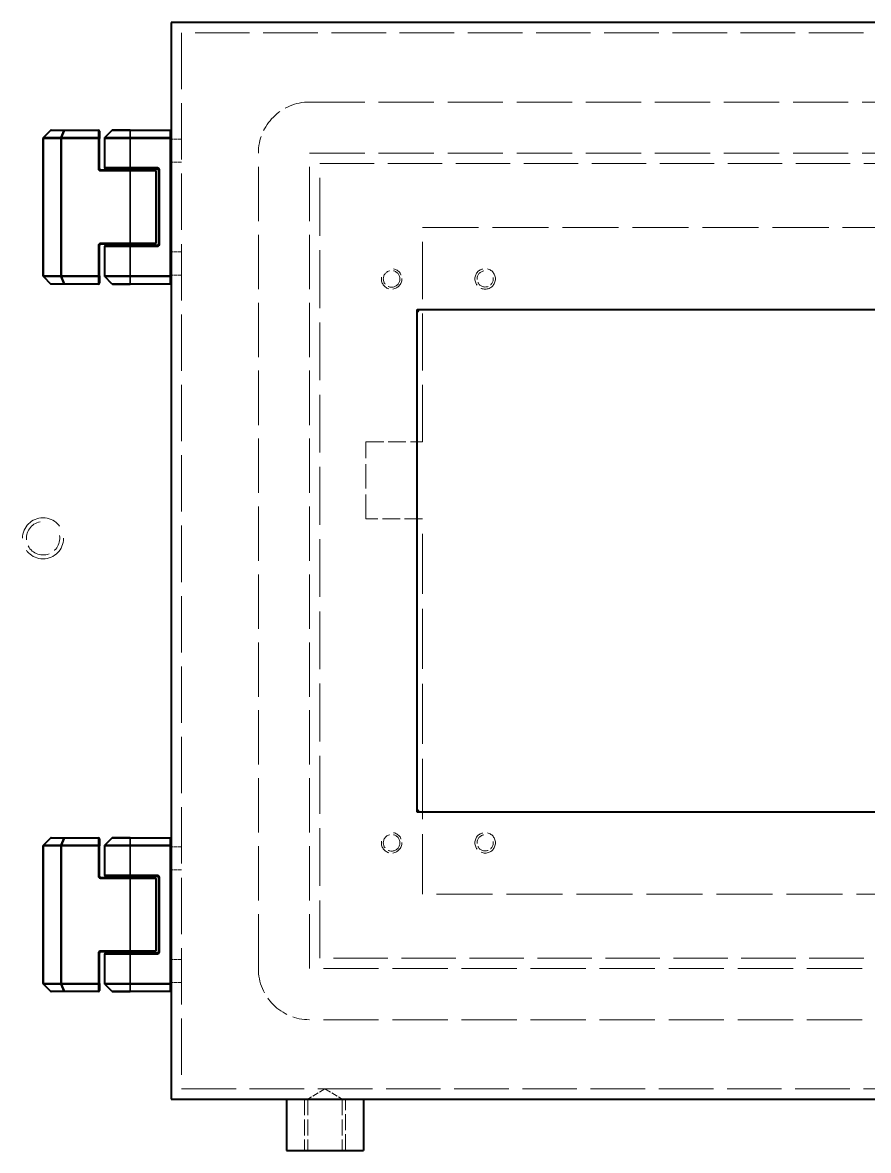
# Model space of a CAD drawing. Header units: millimetres. Extents: x 0 to 5945, y 0 to 4205.
# Drawn here: x 4597.9 to 4762.9, y 1974.3 to 2194.3 of the extents above; entities that cross this region are included whole.
import ezdxf

# ---------------------------------------------------------------- set-up
doc = ezdxf.new("R2010")
doc.units = ezdxf.units.MM
doc.header["$LTSCALE"] = 5
doc.linetypes.add('DASHED', pattern=[0.2067, 0.1654, -0.0413])
for name, color, linetype, lineweight in [('가려진 것(ISO)', 2, 'DASHED', 18), ('가시적인 것(ISO)', 3, 'Continuous', 40), ('가시적인 좁은 것(ISO)', 3, 'Continuous', 35)]:
    doc.layers.add(name, color=color, linetype=linetype, lineweight=lineweight)

msp = doc.modelspace()

# ---------------------------------------------------------------- linework, layer by layer
at = {"layer": '가려진 것(ISO)', "ltscale": 13.288179}
msp.add_line((4628.874, 2192.321), (4628.874, 1986.321), dxfattribs=at)
at = {"layer": '가려진 것(ISO)', "ltscale": 12.873099}
for p, q in [((4934.874, 2192.321), (4628.874, 2192.321)), ((4628.874, 1986.321), (4934.874, 1986.321))]:
    msp.add_line(p, q, dxfattribs=at)
at = {"layer": '가려진 것(ISO)', "ltscale": 13.036946}
for p, q in [((4653.874, 2178.821), (4909.874, 2178.821)), ((4653.874, 2168.821), (4909.874, 2168.821)), ((4909.874, 2009.821), (4653.874, 2009.821)), ((4909.874, 1999.821), (4653.874, 1999.821))]:
    msp.add_line(p, q, dxfattribs=at)
at = {"layer": '가려진 것(ISO)', "ltscale": 0.761779}
for p, q in [((4628.874, 2171.571), (4626.874, 2171.571)), ((4628.874, 2167.071), (4626.874, 2167.071)), ((4628.874, 2149.571), (4626.874, 2149.571)), ((4628.874, 2145.071), (4626.874, 2145.071)), ((4628.874, 2033.571), (4626.874, 2033.571)), ((4628.874, 2029.071), (4626.874, 2029.071)), ((4628.874, 2011.571), (4626.874, 2011.571)), ((4628.874, 2007.071), (4626.874, 2007.071))]:
    msp.add_line(p, q, dxfattribs=at)
at = {"layer": '가려진 것(ISO)', "ltscale": 12.820513}
for p, q in [((4643.874, 2009.821), (4643.874, 2168.821)), ((4653.874, 2009.821), (4653.874, 2168.821))]:
    msp.add_line(p, q, dxfattribs=at)
at = {"layer": '가려진 것(ISO)', "ltscale": 12.833244}
for p, q in [((4655.874, 2166.821), (4907.874, 2166.821)), ((4907.874, 2011.821), (4655.874, 2011.821))]:
    msp.add_line(p, q, dxfattribs=at)
at = {"layer": '가려진 것(ISO)', "ltscale": 13.634165}
msp.add_line((4655.874, 2011.821), (4655.874, 2166.821), dxfattribs=at)
at = {"layer": '가려진 것(ISO)', "ltscale": 13.481696}
msp.add_line((4675.874, 2112.521), (4675.874, 2154.321), dxfattribs=at)
at = {"layer": '가려진 것(ISO)', "ltscale": 13.223674}
for p, q in [((4675.874, 2154.321), (4839.874, 2154.321)), ((4839.874, 2024.321), (4675.874, 2024.321))]:
    msp.add_line(p, q, dxfattribs=at)
at = {"layer": '가려진 것(ISO)', "ltscale": 5.71399}
msp.add_line((4664.874, 2097.521), (4664.874, 2112.521), dxfattribs=at)
at = {"layer": '가려진 것(ISO)', "ltscale": 4.190233}
for p, q in [((4664.874, 2112.521), (4675.874, 2112.521)), ((4675.874, 2097.521), (4664.874, 2097.521))]:
    msp.add_line(p, q, dxfattribs=at)
at = {"layer": '가려진 것(ISO)', "ltscale": 14.165457}
msp.add_line((4675.874, 2024.321), (4675.874, 2097.521), dxfattribs=at)
at = {"layer": '가려진 것(ISO)', "ltscale": 1.476918}
for q in [(4653.55, 1984.321), (4660.197, 1984.321)]:
    msp.add_line((4656.874, 1986.318), q, dxfattribs=at)
at = {"layer": '가려진 것(ISO)', "ltscale": 3.809293}
for p, q in [((4652.874, 1984.321), (4652.874, 1974.321)), ((4653.55, 1984.321), (4653.55, 1974.321)), ((4660.197, 1984.321), (4660.197, 1974.321)), ((4660.874, 1974.321), (4660.874, 1984.321))]:
    msp.add_line(p, q, dxfattribs=at)
at = {"layer": '가려진 것(ISO)', "ltscale": 3.879783}
for centre in [(4669.874, 2144.321), (4669.874, 2034.321)]:
    msp.add_circle(centre, 1.621, dxfattribs=at)
at = {"layer": '가려진 것(ISO)', "ltscale": 4.786925}
for centre in [(4688.124, 2144.321), (4688.124, 2034.321)]:
    msp.add_circle(centre, 2, dxfattribs=at)
at = {"layer": '가려진 것(ISO)', "ltscale": 12.159042}
msp.add_circle((4601.874, 2093.721), 4, dxfattribs=at)
at = {"layer": '가려진 것(ISO)', "ltscale": 5.983681}
for centre, start, end in [((4653.874, 2168.821), 90, 180), ((4653.874, 2009.821), 180, 270)]:
    msp.add_arc(centre, 10, start, end, dxfattribs=at)
at = {"layer": '가려진 것(ISO)', "ltscale": 3.590168}
for centre in [(4669.874, 2144.321), (4669.874, 2034.321)]:
    msp.add_arc(centre, 2, 170, 80, dxfattribs=at)
at = {"layer": '가려진 것(ISO)', "ltscale": 2.839803}
for centre in [(4688.124, 2144.321), (4688.124, 2034.321)]:
    msp.add_arc(centre, 1.582, 100, 10, dxfattribs=at)
at = {"layer": '가려진 것(ISO)', "ltscale": 5.844857}
msp.add_arc((4601.874, 2093.721), 3.256, 100, 10, dxfattribs=at)
at = {"layer": '가시적인 것(ISO)'}
for p, q in [((4936.874, 2194.321), (4626.874, 2194.321)), ((4626.874, 2194.321), (4626.874, 1984.321)), ((4601.874, 2144.904), (4601.874, 2171.738)), ((4601.932, 2171.88), (4603.315, 2173.263)), ((4603.457, 2173.321), (4606.03, 2173.321)), ((4606.03, 2173.321), (4612.674, 2173.321)), ((4612.874, 2173.121), (4612.874, 2171.738)), ((4612.874, 2165.771), (4612.874, 2171.738)), ((4613.874, 2171.738), (4613.874, 2166.021)), ((4615.315, 2173.263), (4613.932, 2171.88)), ((4618.874, 2173.321), (4615.457, 2173.321)), ((4618.874, 2173.321), (4626.674, 2173.321)), ((4613.074, 2165.571), (4618.874, 2165.571)), ((4618.874, 2165.821), (4614.074, 2165.821)), ((4618.874, 2165.821), (4624.174, 2165.821)), ((4623.674, 2165.571), (4618.874, 2165.571)), ((4623.874, 2165.371), (4623.874, 2151.271)), ((4624.374, 2165.621), (4624.374, 2151.021)), ((4612.874, 2144.904), (4612.874, 2150.871)), ((4618.874, 2151.071), (4613.074, 2151.071)), ((4613.874, 2150.621), (4613.874, 2144.904)), ((4614.074, 2150.821), (4618.874, 2150.821)), ((4618.874, 2151.071), (4623.674, 2151.071)), ((4624.174, 2150.821), (4618.874, 2150.821)), ((4601.932, 2144.763), (4603.315, 2143.38)), ((4606.03, 2143.321), (4603.457, 2143.321)), ((4612.674, 2143.321), (4606.03, 2143.321)), ((4612.874, 2144.904), (4612.874, 2143.521)), ((4615.315, 2143.38), (4613.932, 2144.763)), ((4615.457, 2143.321), (4618.874, 2143.321)), ((4626.674, 2143.321), (4618.874, 2143.321)), ((4674.874, 2040.321), (4674.874, 2138.321)), ((4674.874, 2138.321), (4841.374, 2138.321)), ((4841.374, 2040.321), (4674.874, 2040.321)), ((4601.932, 2033.88), (4603.315, 2035.263)), ((4603.457, 2035.321), (4606.03, 2035.321)), ((4606.03, 2035.321), (4612.674, 2035.321)), ((4612.874, 2035.121), (4612.874, 2033.738)), ((4615.315, 2035.263), (4613.932, 2033.88)), ((4618.874, 2035.321), (4615.457, 2035.321)), ((4618.874, 2035.321), (4626.674, 2035.321)), ((4601.874, 2006.904), (4601.874, 2033.738)), ((4612.874, 2027.771), (4612.874, 2033.738)), ((4613.874, 2033.738), (4613.874, 2028.021)), ((4613.074, 2027.571), (4618.874, 2027.571)), ((4618.874, 2027.821), (4614.074, 2027.821)), ((4618.874, 2027.821), (4624.174, 2027.821)), ((4623.674, 2027.571), (4618.874, 2027.571)), ((4623.874, 2027.371), (4623.874, 2013.271)), ((4624.374, 2027.621), (4624.374, 2013.021)), ((4618.874, 2013.071), (4613.074, 2013.071)), ((4618.874, 2013.071), (4623.674, 2013.071)), ((4612.874, 2006.904), (4612.874, 2012.871)), ((4613.874, 2012.621), (4613.874, 2006.904)), ((4614.074, 2012.821), (4618.874, 2012.821)), ((4624.174, 2012.821), (4618.874, 2012.821)), ((4601.932, 2006.763), (4603.315, 2005.38)), ((4612.874, 2006.904), (4612.874, 2005.521)), ((4615.315, 2005.38), (4613.932, 2006.763)), ((4606.03, 2005.321), (4603.457, 2005.321)), ((4612.674, 2005.321), (4606.03, 2005.321)), ((4615.457, 2005.321), (4618.874, 2005.321)), ((4626.674, 2005.321), (4618.874, 2005.321)), ((4626.874, 1984.321), (4936.874, 1984.321)), ((4649.374, 1984.321), (4649.374, 1974.321)), ((4664.374, 1984.321), (4664.374, 1974.321)), ((4649.374, 1974.321), (4664.374, 1974.321))]:
    msp.add_line(p, q, dxfattribs=at)
for centre, radius, start, end in [((4602.074, 2171.738), 0.2, 135, 180), ((4603.457, 2173.121), 0.2, 90, 135), ((4612.674, 2173.121), 0.2, 0, 90), ((4614.074, 2171.738), 0.2, 135.00001, 180), ((4615.457, 2173.121), 0.2, 90, 135.00001), ((4626.674, 2173.121), 0.2, 0, 90), ((4613.074, 2165.771), 0.2, 180, 270), ((4614.074, 2166.021), 0.2, 180, 270), ((4623.674, 2165.371), 0.2, 0, 90), ((4624.174, 2165.621), 0.2, 0, 90), ((4613.074, 2150.871), 0.2, 90, 180), ((4614.074, 2150.621), 0.2, 90, 180), ((4623.674, 2151.271), 0.2, 270, 0), ((4624.174, 2151.021), 0.2, 270, 0), ((4602.074, 2144.904), 0.2, 180, 225), ((4603.457, 2143.521), 0.2, 225, 270), ((4612.674, 2143.521), 0.2, 270, 0), ((4614.074, 2144.904), 0.2, 180, 224.99999), ((4615.457, 2143.521), 0.2, 224.99999, 270), ((4626.674, 2143.521), 0.2, 270, 0), ((4676.624, 2136.821), 2, 131.40962, 151.04498), ((4676.624, 2041.821), 2, 208.95502, 228.59038), ((4603.457, 2035.121), 0.2, 90, 135), ((4612.674, 2035.121), 0.2, 0, 90), ((4615.457, 2035.121), 0.2, 90, 135.00001), ((4626.674, 2035.121), 0.2, 0, 90), ((4602.074, 2033.738), 0.2, 135, 180), ((4614.074, 2033.738), 0.2, 135.00001, 180), ((4613.074, 2027.771), 0.2, 180, 270), ((4614.074, 2028.021), 0.2, 180, 270), ((4623.674, 2027.371), 0.2, 0, 90), ((4624.174, 2027.621), 0.2, 0, 90), ((4613.074, 2012.871), 0.2, 90, 180), ((4623.674, 2013.271), 0.2, 270, 0), ((4624.174, 2013.021), 0.2, 270, 0), ((4614.074, 2012.621), 0.2, 90, 180), ((4602.074, 2006.904), 0.2, 180, 225), ((4614.074, 2006.904), 0.2, 180, 224.99999), ((4603.457, 2005.521), 0.2, 225, 270), ((4612.674, 2005.521), 0.2, 270, 0), ((4615.457, 2005.521), 0.2, 224.99999, 270), ((4626.674, 2005.521), 0.2, 270, 0)]:
    msp.add_arc(centre, radius, start, end, dxfattribs=at)
at = {"layer": '가시적인 좁은 것(ISO)'}
for p, q in [((4601.874, 2171.738), (4601.932, 2171.738)), ((4605.315, 2171.738), (4601.932, 2171.738)), ((4601.932, 2144.904), (4601.932, 2171.738)), ((4601.974, 2171.88), (4603.357, 2173.263)), ((4605.357, 2171.88), (4601.974, 2171.88)), ((4603.357, 2173.263), (4605.93, 2173.263)), ((4605.315, 2171.738), (4605.457, 2171.738)), ((4605.315, 2144.904), (4605.315, 2171.738)), ((4605.357, 2171.88), (4605.93, 2173.263)), ((4605.457, 2171.88), (4606.03, 2173.263)), ((4605.457, 2171.88), (4612.674, 2171.88)), ((4605.457, 2171.738), (4605.457, 2171.88)), ((4605.457, 2171.738), (4612.674, 2171.738)), ((4605.457, 2144.904), (4605.457, 2171.738)), ((4606.03, 2173.321), (4606.03, 2173.263)), ((4606.03, 2173.263), (4612.674, 2173.263)), ((4612.674, 2173.263), (4612.674, 2173.321)), ((4612.674, 2173.263), (4612.674, 2171.88)), ((4612.674, 2171.738), (4612.674, 2171.88)), ((4612.674, 2165.771), (4612.674, 2171.738)), ((4612.874, 2171.738), (4612.674, 2171.738)), ((4613.874, 2171.738), (4618.874, 2171.738)), ((4613.932, 2171.88), (4618.874, 2171.88)), ((4618.874, 2173.263), (4615.315, 2173.263)), ((4618.874, 2173.263), (4618.874, 2173.321)), ((4618.874, 2173.263), (4626.674, 2173.263)), ((4618.874, 2173.263), (4618.874, 2171.88)), ((4626.674, 2171.88), (4618.874, 2171.88)), ((4618.874, 2171.88), (4618.874, 2171.738)), ((4626.674, 2171.738), (4618.874, 2171.738)), ((4618.874, 2171.738), (4618.874, 2166.021)), ((4626.674, 2173.263), (4626.674, 2173.321)), ((4626.674, 2173.263), (4626.674, 2171.88)), ((4626.674, 2171.738), (4626.674, 2171.88)), ((4626.674, 2144.904), (4626.674, 2171.738)), ((4626.874, 2171.738), (4626.674, 2171.738)), ((4612.674, 2165.771), (4612.874, 2165.771)), ((4613.074, 2165.571), (4613.074, 2165.371)), ((4613.074, 2165.371), (4618.874, 2165.371)), ((4618.874, 2166.021), (4613.874, 2166.021)), ((4618.874, 2166.021), (4624.174, 2166.021)), ((4618.874, 2165.821), (4618.874, 2166.021)), ((4618.874, 2165.371), (4618.874, 2165.571)), ((4618.874, 2165.371), (4618.874, 2151.271)), ((4623.874, 2165.371), (4618.874, 2165.371)), ((4624.174, 2165.821), (4624.174, 2166.021)), ((4624.574, 2165.621), (4624.374, 2165.621)), ((4624.574, 2165.621), (4624.574, 2151.021)), ((4612.674, 2144.904), (4612.674, 2150.871)), ((4612.874, 2150.871), (4612.674, 2150.871)), ((4618.874, 2151.271), (4613.074, 2151.271)), ((4613.074, 2151.271), (4613.074, 2151.071)), ((4613.874, 2150.621), (4618.874, 2150.621)), ((4618.874, 2151.271), (4623.874, 2151.271)), ((4618.874, 2151.271), (4618.874, 2151.071)), ((4618.874, 2150.821), (4618.874, 2150.621)), ((4624.174, 2150.621), (4618.874, 2150.621)), ((4618.874, 2150.621), (4618.874, 2144.904)), ((4624.174, 2150.621), (4624.174, 2150.821)), ((4624.374, 2151.021), (4624.574, 2151.021)), ((4601.932, 2144.904), (4601.874, 2144.904)), ((4601.932, 2144.904), (4605.315, 2144.904)), ((4601.974, 2144.763), (4605.357, 2144.763)), ((4601.974, 2144.763), (4603.357, 2143.38)), ((4605.93, 2143.38), (4603.357, 2143.38)), ((4605.457, 2144.904), (4605.315, 2144.904)), ((4605.357, 2144.763), (4605.93, 2143.38)), ((4605.457, 2144.904), (4612.674, 2144.904)), ((4605.457, 2144.763), (4605.457, 2144.904)), ((4605.457, 2144.763), (4612.674, 2144.763)), ((4605.457, 2144.763), (4606.03, 2143.38)), ((4612.674, 2143.38), (4606.03, 2143.38)), ((4606.03, 2143.38), (4606.03, 2143.321)), ((4612.674, 2144.904), (4612.874, 2144.904)), ((4612.674, 2144.763), (4612.674, 2144.904)), ((4612.674, 2144.763), (4612.674, 2143.38)), ((4612.674, 2143.321), (4612.674, 2143.38)), ((4618.874, 2144.904), (4613.874, 2144.904)), ((4618.874, 2144.763), (4613.932, 2144.763)), ((4615.315, 2143.38), (4618.874, 2143.38)), ((4618.874, 2144.904), (4626.674, 2144.904)), ((4618.874, 2144.763), (4618.874, 2144.904)), ((4618.874, 2144.763), (4626.674, 2144.763)), ((4618.874, 2143.38), (4618.874, 2144.763)), ((4626.674, 2143.38), (4618.874, 2143.38)), ((4618.874, 2143.38), (4618.874, 2143.321)), ((4626.674, 2144.763), (4626.674, 2144.904)), ((4626.674, 2144.904), (4626.874, 2144.904)), ((4626.674, 2144.763), (4626.674, 2143.38)), ((4626.674, 2143.321), (4626.674, 2143.38)), ((4601.974, 2033.88), (4603.357, 2035.263)), ((4603.357, 2035.263), (4605.93, 2035.263)), ((4605.357, 2033.88), (4605.93, 2035.263)), ((4605.457, 2033.88), (4606.03, 2035.263)), ((4606.03, 2035.321), (4606.03, 2035.263)), ((4606.03, 2035.263), (4612.674, 2035.263)), ((4612.674, 2035.263), (4612.674, 2035.321)), ((4612.674, 2035.263), (4612.674, 2033.88)), ((4618.874, 2035.263), (4615.315, 2035.263)), ((4618.874, 2035.263), (4618.874, 2035.321)), ((4618.874, 2035.263), (4626.674, 2035.263)), ((4618.874, 2035.263), (4618.874, 2033.88)), ((4626.674, 2035.263), (4626.674, 2035.321)), ((4626.674, 2035.263), (4626.674, 2033.88)), ((4601.874, 2033.738), (4601.932, 2033.738)), ((4605.315, 2033.738), (4601.932, 2033.738)), ((4601.932, 2006.904), (4601.932, 2033.738)), ((4605.357, 2033.88), (4601.974, 2033.88)), ((4605.315, 2033.738), (4605.457, 2033.738)), ((4605.315, 2006.904), (4605.315, 2033.738)), ((4605.457, 2033.88), (4612.674, 2033.88)), ((4605.457, 2033.738), (4605.457, 2033.88)), ((4605.457, 2033.738), (4612.674, 2033.738)), ((4605.457, 2006.904), (4605.457, 2033.738)), ((4612.674, 2033.738), (4612.674, 2033.88)), ((4612.674, 2027.771), (4612.674, 2033.738)), ((4612.874, 2033.738), (4612.674, 2033.738)), ((4613.874, 2033.738), (4618.874, 2033.738)), ((4613.932, 2033.88), (4618.874, 2033.88)), ((4626.674, 2033.88), (4618.874, 2033.88)), ((4618.874, 2033.88), (4618.874, 2033.738)), ((4626.674, 2033.738), (4618.874, 2033.738)), ((4618.874, 2033.738), (4618.874, 2028.021)), ((4626.674, 2033.738), (4626.674, 2033.88)), ((4626.674, 2006.904), (4626.674, 2033.738)), ((4626.874, 2033.738), (4626.674, 2033.738)), ((4612.674, 2027.771), (4612.874, 2027.771)), ((4613.074, 2027.571), (4613.074, 2027.371)), ((4613.074, 2027.371), (4618.874, 2027.371)), ((4618.874, 2028.021), (4613.874, 2028.021)), ((4618.874, 2028.021), (4624.174, 2028.021)), ((4618.874, 2027.821), (4618.874, 2028.021)), ((4618.874, 2027.371), (4618.874, 2027.571)), ((4618.874, 2027.371), (4618.874, 2013.271)), ((4623.874, 2027.371), (4618.874, 2027.371)), ((4624.174, 2027.821), (4624.174, 2028.021)), ((4624.574, 2027.621), (4624.374, 2027.621)), ((4624.574, 2027.621), (4624.574, 2013.021)), ((4618.874, 2013.271), (4613.074, 2013.271)), ((4613.074, 2013.271), (4613.074, 2013.071)), ((4618.874, 2013.271), (4623.874, 2013.271)), ((4618.874, 2013.271), (4618.874, 2013.071)), ((4624.374, 2013.021), (4624.574, 2013.021)), ((4612.674, 2006.904), (4612.674, 2012.871)), ((4612.874, 2012.871), (4612.674, 2012.871)), ((4613.874, 2012.621), (4618.874, 2012.621)), ((4618.874, 2012.821), (4618.874, 2012.621)), ((4624.174, 2012.621), (4618.874, 2012.621)), ((4618.874, 2012.621), (4618.874, 2006.904)), ((4624.174, 2012.621), (4624.174, 2012.821)), ((4601.932, 2006.904), (4601.874, 2006.904)), ((4601.932, 2006.904), (4605.315, 2006.904)), ((4601.974, 2006.763), (4605.357, 2006.763)), ((4601.974, 2006.763), (4603.357, 2005.38)), ((4605.457, 2006.904), (4605.315, 2006.904)), ((4605.357, 2006.763), (4605.93, 2005.38)), ((4605.457, 2006.904), (4612.674, 2006.904)), ((4605.457, 2006.763), (4605.457, 2006.904)), ((4605.457, 2006.763), (4612.674, 2006.763)), ((4605.457, 2006.763), (4606.03, 2005.38)), ((4612.674, 2006.904), (4612.874, 2006.904)), ((4612.674, 2006.763), (4612.674, 2006.904)), ((4612.674, 2006.763), (4612.674, 2005.38)), ((4618.874, 2006.904), (4613.874, 2006.904)), ((4618.874, 2006.763), (4613.932, 2006.763)), ((4618.874, 2006.904), (4626.674, 2006.904)), ((4618.874, 2006.763), (4618.874, 2006.904)), ((4618.874, 2006.763), (4626.674, 2006.763)), ((4618.874, 2005.38), (4618.874, 2006.763)), ((4626.674, 2006.763), (4626.674, 2006.904)), ((4626.674, 2006.904), (4626.874, 2006.904)), ((4626.674, 2006.763), (4626.674, 2005.38)), ((4605.93, 2005.38), (4603.357, 2005.38)), ((4612.674, 2005.38), (4606.03, 2005.38)), ((4606.03, 2005.38), (4606.03, 2005.321)), ((4612.674, 2005.321), (4612.674, 2005.38)), ((4615.315, 2005.38), (4618.874, 2005.38)), ((4626.674, 2005.38), (4618.874, 2005.38)), ((4618.874, 2005.38), (4618.874, 2005.321)), ((4626.674, 2005.321), (4626.674, 2005.38))]:
    msp.add_line(p, q, dxfattribs=at)
for centre, start, end in [((4613.074, 2165.771), 180, 270), ((4624.174, 2165.621), 0, 90), ((4613.074, 2150.871), 90, 180), ((4624.174, 2151.021), 270, 0), ((4613.074, 2027.771), 180, 270), ((4624.174, 2027.621), 0, 90), ((4613.074, 2012.871), 90, 180), ((4624.174, 2013.021), 270, 0)]:
    msp.add_arc(centre, 0.4, start, end, dxfattribs=at)
for centre, major_axis, ratio, start_param, end_param in [((4602.074, 2171.738), (-0.141, 0.141), 0.2810846, 5.7351569, 6.2831853), ((4602.074, 2171.738), (0, -0.2), 0.7071068, 3.9269908, 4.712389), ((4603.457, 2173.121), (-0.141, 0.141), 0.2810846, 5.7351569, 6.2831853), ((4603.457, 2173.121), (0, 0.2), 0.7071068, 0, 0.7853982), ((4605.457, 2171.738), (0, 0.2), 0.7071068, 0.7853982, 1.5707963), ((4605.457, 2171.738), (0.185, -0.077), 0.6785983, 1.8448105, 2.3928389), ((4606.03, 2173.121), (0, 0.2), 0.7071068, 0, 0.7853982), ((4606.03, 2173.121), (0.185, -0.077), 0.6785983, 1.8448105, 2.3928389), ((4612.674, 2173.121), (0.2, 0), 0.7071068, 0, 1.5707963), ((4612.674, 2171.738), (0.2, 0), 0.7071068, 0, 1.5707963), ((4626.674, 2173.121), (0.2, 0), 0.7071068, 0, 1.5707963), ((4626.674, 2171.738), (0.2, 0), 0.7071068, 0, 1.5707963), ((4602.074, 2144.904), (0, -0.2), 0.7071068, 4.712389, 5.4977871), ((4602.074, 2144.904), (-0.141, -0.141), 0.2810846, 0, 0.5480284), ((4603.457, 2143.521), (-0.141, -0.141), 0.2810846, 0, 0.5480284), ((4603.457, 2143.521), (0, -0.2), 0.7071068, 5.4977871, 6.2831853), ((4605.457, 2144.904), (0, 0.2), 0.7071068, 1.5707963, 2.3561945), ((4605.457, 2144.904), (-0.185, -0.077), 0.6785983, 0.7487537, 1.2967821), ((4606.03, 2143.521), (-0.185, -0.077), 0.6785983, 0.7487537, 1.2967821), ((4606.03, 2143.521), (0, -0.2), 0.7071068, 5.4977871, 6.2831853), ((4612.674, 2144.904), (0.2, 0), 0.7071068, 4.712389, 6.2831853), ((4612.674, 2143.521), (0.2, 0), 0.7071068, 4.712389, 6.2831853), ((4626.674, 2144.904), (0.2, 0), 0.7071068, 4.712389, 6.2831853), ((4626.674, 2143.521), (0.2, 0), 0.7071068, 4.712389, 6.2831853), ((4603.457, 2035.121), (-0.141, 0.141), 0.2810846, 5.7351569, 6.2831853), ((4603.457, 2035.121), (0, 0.2), 0.7071068, 0, 0.7853982), ((4606.03, 2035.121), (0, 0.2), 0.7071068, 0, 0.7853982), ((4606.03, 2035.121), (0.185, -0.077), 0.6785983, 1.8448105, 2.3928389), ((4612.674, 2035.121), (0.2, 0), 0.7071068, 0, 1.5707963), ((4626.674, 2035.121), (0.2, 0), 0.7071068, 0, 1.5707963), ((4602.074, 2033.738), (-0.141, 0.141), 0.2810846, 5.7351569, 6.2831853), ((4602.074, 2033.738), (0, -0.2), 0.7071068, 3.9269908, 4.712389), ((4605.457, 2033.738), (0, 0.2), 0.7071068, 0.7853982, 1.5707963), ((4605.457, 2033.738), (0.185, -0.077), 0.6785983, 1.8448105, 2.3928389), ((4612.674, 2033.738), (0.2, 0), 0.7071068, 0, 1.5707963), ((4626.674, 2033.738), (0.2, 0), 0.7071068, 0, 1.5707963), ((4602.074, 2006.904), (0, -0.2), 0.7071068, 4.712389, 5.4977871), ((4602.074, 2006.904), (-0.141, -0.141), 0.2810846, 0, 0.5480284), ((4605.457, 2006.904), (0, 0.2), 0.7071068, 1.5707963, 2.3561945), ((4605.457, 2006.904), (-0.185, -0.077), 0.6785983, 0.7487537, 1.2967821), ((4612.674, 2006.904), (0.2, 0), 0.7071068, 4.712389, 6.2831853), ((4626.674, 2006.904), (0.2, 0), 0.7071068, 4.712389, 6.2831853), ((4603.457, 2005.521), (-0.141, -0.141), 0.2810846, 0, 0.5480284), ((4603.457, 2005.521), (0, -0.2), 0.7071068, 5.4977871, 6.2831853), ((4606.03, 2005.521), (-0.185, -0.077), 0.6785983, 0.7487537, 1.2967821), ((4606.03, 2005.521), (0, -0.2), 0.7071068, 5.4977871, 6.2831853), ((4612.674, 2005.521), (0.2, 0), 0.7071068, 4.712389, 6.2831853), ((4626.674, 2005.521), (0.2, 0), 0.7071068, 4.712389, 6.2831853)]:
    msp.add_ellipse(centre, major_axis=major_axis, ratio=ratio, start_param=start_param, end_param=end_param, dxfattribs=at)

doc.saveas('drawing.dxf')
